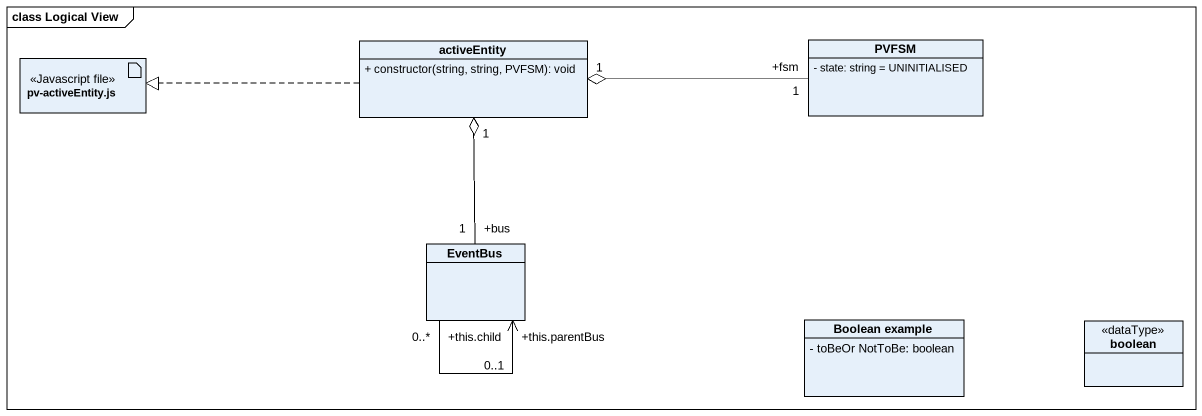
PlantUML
@startuml
mainframe class Logical View
allowmixing
hide circle
hide empty members
skinparam classAttributeIconSize 0
class activeEntity {
  + constructor(string, string, PVFSM): void
}
class PVFSM {
  - state: string = UNINITIALISED
}
artifact "pv-activeEntity.js" as pv_activeEntity_js <<Javascript file>>
class EventBus
class "Boolean example" as Boolean_example {
  - toBeOr NotToBe: boolean
}
class boolean <<dataType>>
activeEntity .left.|> pv_activeEntity_js
PVFSM "+fsm\n1" -left-o "1" activeEntity
EventBus "+bus\n1" -up-o "1" activeEntity
EventBus "+this.child\n0..*" --> "+this.parentBus\n0..1" EventBus
@enduml
